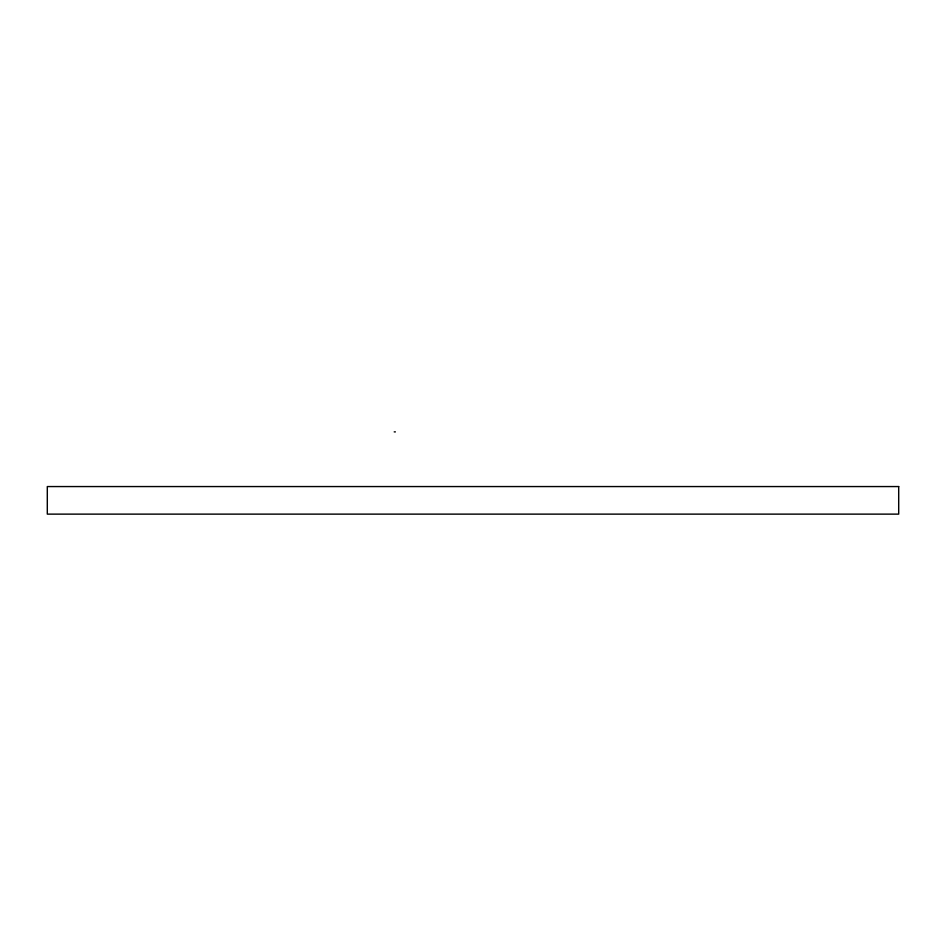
<?xml version="1.0" encoding="UTF-8"?>
<svg xmlns="http://www.w3.org/2000/svg" width="946" height="946" viewBox="0 0 946 946"><rect width="100%" height="100%" fill="white"/><g stroke="black" fill="none" stroke-linecap="round" stroke-linejoin="round"><path stroke-width="1.42" d="M394.21 431.873L395.381 431.884M898.7 486.563L47.3 486.563L47.3 514.127L898.7 514.127L898.7 486.563"/></g></svg>
